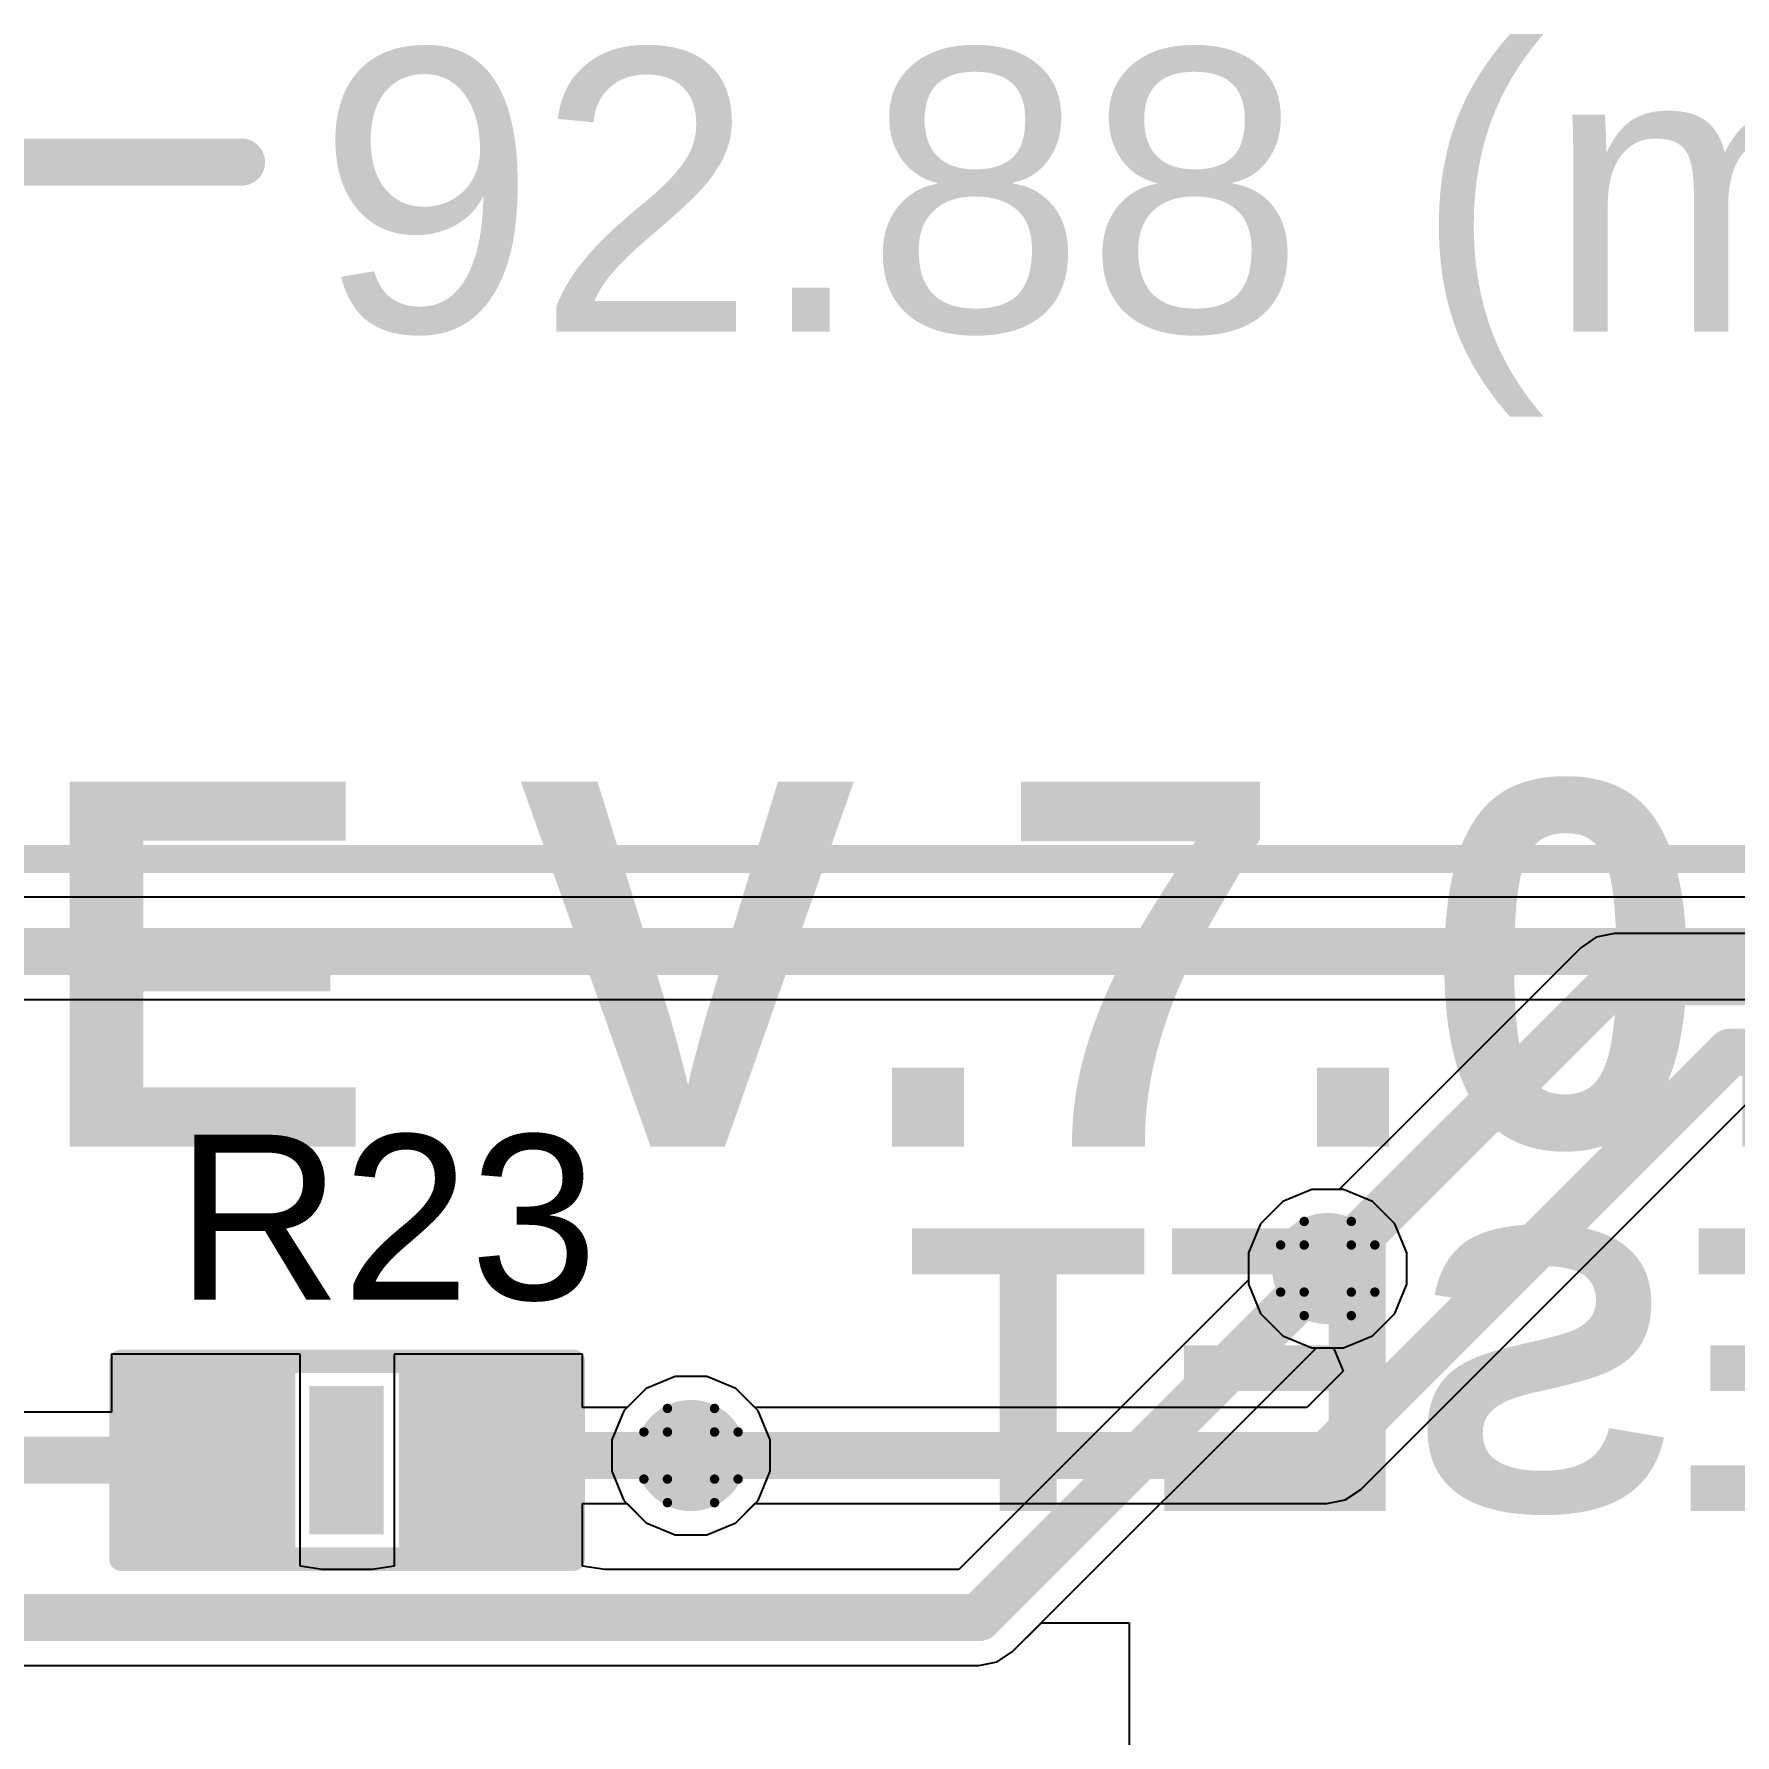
# Model space of a CAD drawing. Header units: inches. Extents: x -25 to 271, y -41 to 15.
# Drawn here: x 19.69 to 28.87, y 2.29 to 11.46 of the extents above; entities that cross this region are included whole.
import ezdxf

# ---------------------------------------------------------------- set-up
doc = ezdxf.new("R2010")
doc.units = ezdxf.units.IN
for name, color, linetype in [('Board_outline', 216, 'Continuous'), ('Bottom Layer', 5, 'Continuous'), ('Bottom Overlay', 54, 'Continuous'), ('Dimensions', 6, 'Continuous'), ('Drill Drawing', 1, 'Continuous'), ('Top Glue Points', 56, 'Continuous'), ('Top Layer', 1, 'Continuous'), ('Top Overlay', 2, 'Continuous'), ('Top Paste', 8, 'Continuous'), ('Top Solder', 216, 'Continuous'), ('Via Holes', 16, 'Continuous')]:
    doc.layers.add(name, color=color, linetype=linetype)
doc.styles.add('Arial', font='', dxfattribs={"height": 0.2})
doc.styles.add('Arial_Bold', font='', dxfattribs={"height": 0.2})
doc.styles.get('Arial').set_extended_font_data('Arial')
doc.styles.get('Arial_Bold').set_extended_font_data('Arial', bold=True)

# ---------------------------------------------------------------- blocks, each defined once
blk = doc.blocks.new('RES_0603_120')
at = {"layer": 'Top Layer'}
for points in [[(-0.381, 0.4445), (-0.381, -0.4445), (-1.143, -0.4445), (-1.143, 0.4445)], [(1.143, 0.4445), (1.143, -0.4445), (0.381, -0.4445), (0.381, 0.4445)]]:
    blk.add_hatch(color=1, dxfattribs=at).paths.add_polyline_path(points)
at = {"layer": 'Top Paste'}
for points in [[(-0.381, 0.4445), (-0.381, -0.4445), (-1.143, -0.4445), (-1.143, 0.4445)], [(1.143, 0.4445), (1.143, -0.4445), (0.381, -0.4445), (0.381, 0.4445)]]:
    blk.add_hatch(color=8, dxfattribs=at).paths.add_polyline_path(points)
at = {"layer": 'Top Solder'}
for points in [[(-0.2794, 0.5461), (-0.2794, -0.5461), (-1.2446, -0.5461), (-1.2446, 0.5461)], [(1.2446, 0.5461), (1.2446, -0.5461), (0.2794, -0.5461), (0.2794, 0.5461)]]:
    blk.add_hatch(color=216, dxfattribs=at).paths.add_polyline_path(points)
at = {"layer": 'Top Overlay'}
for points in [[(-1.2192, -0.5334, 0.127, 0.127, 0), (-1.2192, 0.5334, 0.127, 0.127, 0)], [(-1.2192, 0.5334, 0.127, 0.127, 0), (1.2192, 0.5334, 0.127, 0.127, 0)], [(1.2192, -0.5334, 0.127, 0.127, 0), (1.2192, 0.5334, 0.127, 0.127, 0)], [(-1.2192, -0.5334, 0.127, 0.127, 0), (1.2192, -0.5334, 0.127, 0.127, 0)]]:
    blk.add_lwpolyline(points, format="xyseb", dxfattribs=at)
for points in [[(-1.25095, 0.5334, 0.0635, 0.0635, 1), (-1.18745, 0.5334, 0.0635, 0.0635, 1)], [(-1.25095, 0.5334, 0.0635, 0.0635, 1), (-1.18745, 0.5334, 0.0635, 0.0635, 1)], [(1.18745, 0.5334, 0.0635, 0.0635, 1), (1.25095, 0.5334, 0.0635, 0.0635, 1)], [(1.18745, 0.5334, 0.0635, 0.0635, 1), (1.25095, 0.5334, 0.0635, 0.0635, 1)], [(-1.25095, -0.5334, 0.0635, 0.0635, 1), (-1.18745, -0.5334, 0.0635, 0.0635, 1)], [(-1.25095, -0.5334, 0.0635, 0.0635, 1), (-1.18745, -0.5334, 0.0635, 0.0635, 1)], [(1.18745, -0.5334, 0.0635, 0.0635, 1), (1.25095, -0.5334, 0.0635, 0.0635, 1)], [(1.18745, -0.5334, 0.0635, 0.0635, 1), (1.25095, -0.5334, 0.0635, 0.0635, 1)]]:
    blk.add_lwpolyline(points, format="xyseb", close=True, dxfattribs=at)

msp = doc.modelspace()

# ---------------------------------------------------------------- hatches: boundary and pattern name
at = {"layer": 'Bottom Layer'}
h = msp.add_hatch(color=5, dxfattribs=at)
edge = h.paths.add_edge_path()
edge.add_arc((26.67, 4.8029), 0.3, 0, 360)
h = msp.add_hatch(color=5, dxfattribs=at)
edge = h.paths.add_edge_path()
edge.add_arc((23.2362, 3.7944), 0.3, 0, 360)
at = {"layer": 'Top Glue Points'}
msp.add_hatch(color=56, dxfattribs=at).paths.add_polyline_path([(21.1788, 4.169), (21.1788, 3.3689), (21.5786, 3.3689), (21.5786, 4.169)])
at = {"layer": 'Top Layer'}
h = msp.add_hatch(color=1, dxfattribs=at)
edge = h.paths.add_edge_path()
edge.add_arc((26.67, 4.8029), 0.3, 0, 360)
h = msp.add_hatch(color=1, dxfattribs=at)
edge = h.paths.add_edge_path()
edge.add_arc((23.2362, 3.7944), 0.3, 0, 360)
at = {"layer": 'Via Holes'}
h = msp.add_hatch(color=7, dxfattribs=at)
edge = h.paths.add_edge_path()
edge.add_arc((26.67, 4.8029), 0.15, 0, 360)
h = msp.add_hatch(color=7, dxfattribs=at)
edge = h.paths.add_edge_path()
edge.add_arc((23.2362, 3.7944), 0.15, 0, 360)

# ---------------------------------------------------------------- linework, layer by layer
at = {"layer": 'Board_outline'}
msp.add_lwpolyline([(-16.5189, 7.0114, 0.1524, 0.1524, 0), (73.4811, 7.0114, 0.1524, 0.1524, 0)], format="xyseb", dxfattribs=at)
at = {"layer": 'Bottom Layer'}
for p, q in [((14.3928, 6.8075), (73.4812, 6.8075)), ((28.2171, 6.609), (28.118, 6.5893)), ((51.9817, 6.609), (28.2171, 6.609)), ((28.034, 6.5331), (26.7308, 5.2299)), ((28.118, 6.5893), (28.034, 6.5331)), ((26.8479, 3.6113), (28.9467, 5.71)), ((26.5851, 5.2299), (26.4281, 5.1649)), ((26.7308, 5.2299), (26.5851, 5.2299)), ((26.4281, 5.1649), (26.308, 5.0448)), ((26.308, 5.0448), (26.243, 4.8878)), ((26.243, 4.8878), (26.243, 4.718)), ((26.243, 4.718), (26.308, 4.561)), ((26.308, 4.561), (26.4281, 4.4409)), ((26.4281, 4.4409), (26.5851, 4.3759)), ((26.5851, 4.3759), (26.7004, 4.3759)), ((26.7004, 4.3759), (26.7531, 4.2489)), ((23.1513, 4.2214), (22.9943, 4.1564)), ((23.3211, 4.2214), (23.1513, 4.2214)), ((23.4781, 4.1564), (23.3211, 4.2214)), ((26.7531, 4.2489), (26.5575, 4.0534)), ((22.9943, 4.1564), (22.8742, 4.0363)), ((23.5811, 4.0534), (23.4781, 4.1564)), ((22.8742, 4.0363), (22.8092, 3.8793)), ((26.5575, 4.0534), (23.5811, 4.0534)), ((22.8092, 3.8793), (22.8092, 3.7095)), ((22.8092, 3.7095), (22.8742, 3.5525)), ((26.7639, 3.5551), (26.8479, 3.6113)), ((22.8742, 3.5525), (22.9943, 3.4324)), ((23.4781, 3.4324), (23.5811, 3.5354)), ((23.5811, 3.5354), (26.6648, 3.5354)), ((26.6648, 3.5354), (26.7639, 3.5551)), ((22.9943, 3.4324), (23.1513, 3.3674)), ((23.3211, 3.3674), (23.4781, 3.4324)), ((23.1513, 3.3674), (23.3211, 3.3674))]:
    msp.add_line(p, q, dxfattribs=at)
for points in [[(26.67, 4.8029, 0.254, 0.254, 0), (28.2171, 6.35, 0.254, 0.254, 0)], [(28.2171, 6.35, 0.254, 0.254, 0), (51.9817, 6.35, 0.254, 0.254, 0)], [(26.6648, 3.7944, 0.254, 0.254, 0), (28.8394, 5.969, 0.254, 0.254, 0)], [(28.8394, 5.969, 0.254, 0.254, 0), (50.7023, 5.969, 0.254, 0.254, 0)], [(23.2362, 3.7944, 0.254, 0.254, 0), (26.6648, 3.7944, 0.254, 0.254, 0)]]:
    msp.add_lwpolyline(points, format="xyseb", dxfattribs=at)
for points in [[(28.1536, 6.35, 0.127, 0.127, 1), (28.2806, 6.35, 0.127, 0.127, 1)], [(28.1536, 6.35, 0.127, 0.127, 1), (28.2806, 6.35, 0.127, 0.127, 1)], [(28.7759, 5.969, 0.127, 0.127, 1), (28.9029, 5.969, 0.127, 0.127, 1)], [(28.7759, 5.969, 0.127, 0.127, 1), (28.9029, 5.969, 0.127, 0.127, 1)], [(26.6065, 4.8029, 0.127, 0.127, 1), (26.7335, 4.8029, 0.127, 0.127, 1)], [(23.1727, 3.7944, 0.127, 0.127, 1), (23.2997, 3.7944, 0.127, 0.127, 1)], [(26.6013, 3.7944, 0.127, 0.127, 1), (26.7283, 3.7944, 0.127, 0.127, 1)], [(26.6013, 3.7944, 0.127, 0.127, 1), (26.7283, 3.7944, 0.127, 0.127, 1)]]:
    msp.add_lwpolyline(points, format="xyseb", close=True, dxfattribs=at)
at = {"layer": 'Dimensions'}
msp.add_lwpolyline([(-17.9575, 10.7696, 0.254, 0.254, 0), (20.8125, 10.7696, 0.254, 0.254, 0)], format="xyseb", dxfattribs=at)
msp.add_lwpolyline([(20.749, 10.7696, 0.127, 0.127, 1), (20.876, 10.7696, 0.127, 0.127, 1)], format="xyseb", close=True, dxfattribs=at)
at = {"layer": 'Drill Drawing'}
for points in [[(26.543, 4.9299, 0.0508, 0.0508, 0), (26.543, 5.0569, 0.0508, 0.0508, 0)], [(26.543, 5.0569, 0.0508, 0.0508, 0), (26.797, 5.0569, 0.0508, 0.0508, 0)], [(26.797, 4.9299, 0.0508, 0.0508, 0), (26.797, 5.0569, 0.0508, 0.0508, 0)], [(26.416, 4.6759, 0.0508, 0.0508, 0), (26.416, 4.9299, 0.0508, 0.0508, 0)], [(26.416, 4.9299, 0.0508, 0.0508, 0), (26.543, 4.9299, 0.0508, 0.0508, 0)], [(26.797, 4.9299, 0.0508, 0.0508, 0), (26.924, 4.9299, 0.0508, 0.0508, 0)], [(26.924, 4.6759, 0.0508, 0.0508, 0), (26.924, 4.9299, 0.0508, 0.0508, 0)], [(26.416, 4.6759, 0.0508, 0.0508, 0), (26.543, 4.6759, 0.0508, 0.0508, 0)], [(26.543, 4.5489, 0.0508, 0.0508, 0), (26.543, 4.6759, 0.0508, 0.0508, 0)], [(26.797, 4.6759, 0.0508, 0.0508, 0), (26.924, 4.6759, 0.0508, 0.0508, 0)], [(26.797, 4.5489, 0.0508, 0.0508, 0), (26.797, 4.6759, 0.0508, 0.0508, 0)], [(26.543, 4.5489, 0.0508, 0.0508, 0), (26.797, 4.5489, 0.0508, 0.0508, 0)], [(23.1092, 3.9214, 0.0508, 0.0508, 0), (23.1092, 4.0484, 0.0508, 0.0508, 0)], [(23.1092, 4.0484, 0.0508, 0.0508, 0), (23.3632, 4.0484, 0.0508, 0.0508, 0)], [(23.3632, 3.9214, 0.0508, 0.0508, 0), (23.3632, 4.0484, 0.0508, 0.0508, 0)], [(22.9822, 3.6674, 0.0508, 0.0508, 0), (22.9822, 3.9214, 0.0508, 0.0508, 0)], [(22.9822, 3.9214, 0.0508, 0.0508, 0), (23.1092, 3.9214, 0.0508, 0.0508, 0)], [(23.3632, 3.9214, 0.0508, 0.0508, 0), (23.4902, 3.9214, 0.0508, 0.0508, 0)], [(23.4902, 3.6674, 0.0508, 0.0508, 0), (23.4902, 3.9214, 0.0508, 0.0508, 0)], [(22.9822, 3.6674, 0.0508, 0.0508, 0), (23.1092, 3.6674, 0.0508, 0.0508, 0)], [(23.1092, 3.5404, 0.0508, 0.0508, 0), (23.1092, 3.6674, 0.0508, 0.0508, 0)], [(23.3632, 3.6674, 0.0508, 0.0508, 0), (23.4902, 3.6674, 0.0508, 0.0508, 0)], [(23.3632, 3.5404, 0.0508, 0.0508, 0), (23.3632, 3.6674, 0.0508, 0.0508, 0)], [(23.1092, 3.5404, 0.0508, 0.0508, 0), (23.3632, 3.5404, 0.0508, 0.0508, 0)]]:
    msp.add_lwpolyline(points, format="xyseb", dxfattribs=at)
for points in [[(26.5303, 5.0569, 0.0254, 0.0254, 1), (26.5557, 5.0569, 0.0254, 0.0254, 1)], [(26.5303, 5.0569, 0.0254, 0.0254, 1), (26.5557, 5.0569, 0.0254, 0.0254, 1)], [(26.7843, 5.0569, 0.0254, 0.0254, 1), (26.8097, 5.0569, 0.0254, 0.0254, 1)], [(26.7843, 5.0569, 0.0254, 0.0254, 1), (26.8097, 5.0569, 0.0254, 0.0254, 1)], [(26.4033, 4.9299, 0.0254, 0.0254, 1), (26.4287, 4.9299, 0.0254, 0.0254, 1)], [(26.4033, 4.9299, 0.0254, 0.0254, 1), (26.4287, 4.9299, 0.0254, 0.0254, 1)], [(26.5303, 4.9299, 0.0254, 0.0254, 1), (26.5557, 4.9299, 0.0254, 0.0254, 1)], [(26.5303, 4.9299, 0.0254, 0.0254, 1), (26.5557, 4.9299, 0.0254, 0.0254, 1)], [(26.7843, 4.9299, 0.0254, 0.0254, 1), (26.8097, 4.9299, 0.0254, 0.0254, 1)], [(26.7843, 4.9299, 0.0254, 0.0254, 1), (26.8097, 4.9299, 0.0254, 0.0254, 1)], [(26.9113, 4.9299, 0.0254, 0.0254, 1), (26.9367, 4.9299, 0.0254, 0.0254, 1)], [(26.9113, 4.9299, 0.0254, 0.0254, 1), (26.9367, 4.9299, 0.0254, 0.0254, 1)], [(26.4033, 4.6759, 0.0254, 0.0254, 1), (26.4287, 4.6759, 0.0254, 0.0254, 1)], [(26.4033, 4.6759, 0.0254, 0.0254, 1), (26.4287, 4.6759, 0.0254, 0.0254, 1)], [(26.5303, 4.6759, 0.0254, 0.0254, 1), (26.5557, 4.6759, 0.0254, 0.0254, 1)], [(26.5303, 4.6759, 0.0254, 0.0254, 1), (26.5557, 4.6759, 0.0254, 0.0254, 1)], [(26.7843, 4.6759, 0.0254, 0.0254, 1), (26.8097, 4.6759, 0.0254, 0.0254, 1)], [(26.7843, 4.6759, 0.0254, 0.0254, 1), (26.8097, 4.6759, 0.0254, 0.0254, 1)], [(26.9113, 4.6759, 0.0254, 0.0254, 1), (26.9367, 4.6759, 0.0254, 0.0254, 1)], [(26.9113, 4.6759, 0.0254, 0.0254, 1), (26.9367, 4.6759, 0.0254, 0.0254, 1)], [(26.5303, 4.5489, 0.0254, 0.0254, 1), (26.5557, 4.5489, 0.0254, 0.0254, 1)], [(26.5303, 4.5489, 0.0254, 0.0254, 1), (26.5557, 4.5489, 0.0254, 0.0254, 1)], [(26.7843, 4.5489, 0.0254, 0.0254, 1), (26.8097, 4.5489, 0.0254, 0.0254, 1)], [(26.7843, 4.5489, 0.0254, 0.0254, 1), (26.8097, 4.5489, 0.0254, 0.0254, 1)], [(23.0965, 4.0484, 0.0254, 0.0254, 1), (23.1219, 4.0484, 0.0254, 0.0254, 1)], [(23.0965, 4.0484, 0.0254, 0.0254, 1), (23.1219, 4.0484, 0.0254, 0.0254, 1)], [(23.3505, 4.0484, 0.0254, 0.0254, 1), (23.3759, 4.0484, 0.0254, 0.0254, 1)], [(23.3505, 4.0484, 0.0254, 0.0254, 1), (23.3759, 4.0484, 0.0254, 0.0254, 1)], [(22.9695, 3.9214, 0.0254, 0.0254, 1), (22.9949, 3.9214, 0.0254, 0.0254, 1)], [(22.9695, 3.9214, 0.0254, 0.0254, 1), (22.9949, 3.9214, 0.0254, 0.0254, 1)], [(23.0965, 3.9214, 0.0254, 0.0254, 1), (23.1219, 3.9214, 0.0254, 0.0254, 1)], [(23.0965, 3.9214, 0.0254, 0.0254, 1), (23.1219, 3.9214, 0.0254, 0.0254, 1)], [(23.3505, 3.9214, 0.0254, 0.0254, 1), (23.3759, 3.9214, 0.0254, 0.0254, 1)], [(23.3505, 3.9214, 0.0254, 0.0254, 1), (23.3759, 3.9214, 0.0254, 0.0254, 1)], [(23.4775, 3.9214, 0.0254, 0.0254, 1), (23.5029, 3.9214, 0.0254, 0.0254, 1)], [(23.4775, 3.9214, 0.0254, 0.0254, 1), (23.5029, 3.9214, 0.0254, 0.0254, 1)], [(22.9695, 3.6674, 0.0254, 0.0254, 1), (22.9949, 3.6674, 0.0254, 0.0254, 1)], [(22.9695, 3.6674, 0.0254, 0.0254, 1), (22.9949, 3.6674, 0.0254, 0.0254, 1)], [(23.0965, 3.6674, 0.0254, 0.0254, 1), (23.1219, 3.6674, 0.0254, 0.0254, 1)], [(23.0965, 3.6674, 0.0254, 0.0254, 1), (23.1219, 3.6674, 0.0254, 0.0254, 1)], [(23.3505, 3.6674, 0.0254, 0.0254, 1), (23.3759, 3.6674, 0.0254, 0.0254, 1)], [(23.3505, 3.6674, 0.0254, 0.0254, 1), (23.3759, 3.6674, 0.0254, 0.0254, 1)], [(23.4775, 3.6674, 0.0254, 0.0254, 1), (23.5029, 3.6674, 0.0254, 0.0254, 1)], [(23.4775, 3.6674, 0.0254, 0.0254, 1), (23.5029, 3.6674, 0.0254, 0.0254, 1)], [(23.0965, 3.5404, 0.0254, 0.0254, 1), (23.1219, 3.5404, 0.0254, 0.0254, 1)], [(23.0965, 3.5404, 0.0254, 0.0254, 1), (23.1219, 3.5404, 0.0254, 0.0254, 1)], [(23.3505, 3.5404, 0.0254, 0.0254, 1), (23.3759, 3.5404, 0.0254, 0.0254, 1)], [(23.3505, 3.5404, 0.0254, 0.0254, 1), (23.3759, 3.5404, 0.0254, 0.0254, 1)]]:
    msp.add_lwpolyline(points, format="xyseb", close=True, dxfattribs=at)
at = {"layer": 'Top Layer'}
for p, q in [((-3.8269, 6.2537), (40.5796, 6.2537)), ((26.5851, 5.2299), (26.4281, 5.1649)), ((26.7549, 5.2299), (26.5851, 5.2299)), ((26.9119, 5.1649), (26.7549, 5.2299)), ((26.4281, 5.1649), (26.308, 5.0448)), ((27.032, 5.0448), (26.9119, 5.1649)), ((26.308, 5.0448), (26.243, 4.8878)), ((27.097, 4.8878), (27.032, 5.0448)), ((26.243, 4.8878), (26.243, 4.7421)), ((27.097, 4.718), (27.097, 4.8878)), ((26.243, 4.7421), (24.6804, 3.1795)), ((27.032, 4.561), (27.097, 4.718)), ((26.9119, 4.4409), (27.032, 4.561)), ((26.7549, 4.3759), (26.9119, 4.4409)), ((21.128, 4.3405), (20.112, 4.3405)), ((20.112, 4.3405), (20.112, 4.028)), ((21.128, 3.3065), (21.128, 4.3405)), ((22.652, 4.3405), (21.636, 4.3405)), ((21.636, 4.3405), (21.636, 3.1975)), ((22.652, 4.0534), (22.652, 4.3405)), ((24.9708, 2.7374), (26.6092, 4.3759)), ((26.6092, 4.3759), (26.7549, 4.3759)), ((23.1513, 4.2214), (22.9943, 4.1564)), ((23.3211, 4.2214), (23.1513, 4.2214)), ((23.4781, 4.1564), (23.3211, 4.2214)), ((22.9943, 4.1564), (22.8913, 4.0534)), ((23.5982, 4.0363), (23.4781, 4.1564)), ((22.8913, 4.0534), (22.652, 4.0534)), ((23.6632, 3.8793), (23.5982, 4.0363)), ((20.112, 4.028), (19.352, 4.028)), ((23.6632, 3.7095), (23.6632, 3.8793)), ((23.5982, 3.5525), (23.6632, 3.7095)), ((22.652, 3.3065), (22.652, 3.5354)), ((22.652, 3.5354), (22.8913, 3.5354)), ((22.8913, 3.5354), (22.9943, 3.4324)), ((23.4781, 3.4324), (23.5982, 3.5525)), ((22.9943, 3.4324), (23.1513, 3.3674)), ((23.3211, 3.3674), (23.4781, 3.4324)), ((21.128, 3.1975), (21.128, 3.3065)), ((22.652, 3.1975), (22.652, 3.3065)), ((23.1513, 3.3674), (23.3211, 3.3674)), ((21.2475, 3.1795), (21.128, 3.1975)), ((21.5165, 3.1795), (21.2475, 3.1795)), ((21.636, 3.1975), (21.5165, 3.1795)), ((22.7715, 3.1795), (22.652, 3.1975)), ((24.6804, 3.1795), (22.7715, 3.1795)), ((24.9708, 2.7374), (25.1263, 2.8929)), ((25.1263, 2.8929), (25.5999, 2.8929)), ((25.5999, 2.8929), (25.5999, -7.5211)), ((7.8999, 2.6615), (24.7876, 2.6615)), ((7.8999, 2.6615), (24.7876, 2.6615)), ((24.7876, 2.6615), (24.8867, 2.6813)), ((24.7876, 2.6615), (24.8867, 2.6813)), ((24.8867, 2.6813), (24.9708, 2.7374)), ((24.8867, 2.6813), (24.9708, 2.7374))]:
    msp.add_line(p, q, dxfattribs=at)
for points in [[(-3.9341, 6.5127, 0.254, 0.254, 0), (48.572, 6.5127, 0.254, 0.254, 0)], [(24.7876, 2.9205, 0.254, 0.254, 0), (26.67, 4.8029, 0.254, 0.254, 0)], [(16.1841, 3.769, 0.254, 0.254, 0), (20.62, 3.769, 0.254, 0.254, 0)], [(22.144, 3.7944, 0.254, 0.254, 0), (23.2362, 3.7944, 0.254, 0.254, 0)], [(7.8999, 2.9205, 0.254, 0.254, 0), (24.7876, 2.9205, 0.254, 0.254, 0)]]:
    msp.add_lwpolyline(points, format="xyseb", dxfattribs=at)
for points in [[(26.6065, 4.8029, 0.127, 0.127, 1), (26.7335, 4.8029, 0.127, 0.127, 1)], [(20.5565, 3.769, 0.127, 0.127, 1), (20.6835, 3.769, 0.127, 0.127, 1)], [(22.0805, 3.7944, 0.127, 0.127, 1), (22.2075, 3.7944, 0.127, 0.127, 1)], [(23.1727, 3.7944, 0.127, 0.127, 1), (23.2997, 3.7944, 0.127, 0.127, 1)], [(24.7241, 2.9205, 0.127, 0.127, 1), (24.8511, 2.9205, 0.127, 0.127, 1)], [(24.7241, 2.9205, 0.127, 0.127, 1), (24.8511, 2.9205, 0.127, 0.127, 1)]]:
    msp.add_lwpolyline(points, format="xyseb", close=True, dxfattribs=at)

# ---------------------------------------------------------------- block references
msp.add_blockref('RES_0603_120', (21.382, 3.769))

# ---------------------------------------------------------------- texts
at = {"layer": 'Bottom Overlay', "style": 'Arial_Bold', "text_generation_flag": 2}
msp.add_text('HUB_RESET', height=1.524, rotation=360, dxfattribs=at).set_placement((37.2976, 3.4951))
at = {"layer": 'Dimensions', "style": 'Arial'}
msp.add_text('92.88 (mm)', height=1.524, dxfattribs=at).set_placement((21.2189, 9.8554))
at = {"layer": 'Top Overlay', "style": 'Arial_Bold'}
msp.add_text('POWER MODULE V.7.0.2', height=1.968, rotation=360, dxfattribs=at).set_placement((-1.524, 5.461))
at = {"layer": 'Top Overlay', "style": 'Arial'}
msp.add_text('R23', height=0.889, dxfattribs=at).set_placement((20.4558, 4.6356))

doc.saveas('drawing.dxf')
